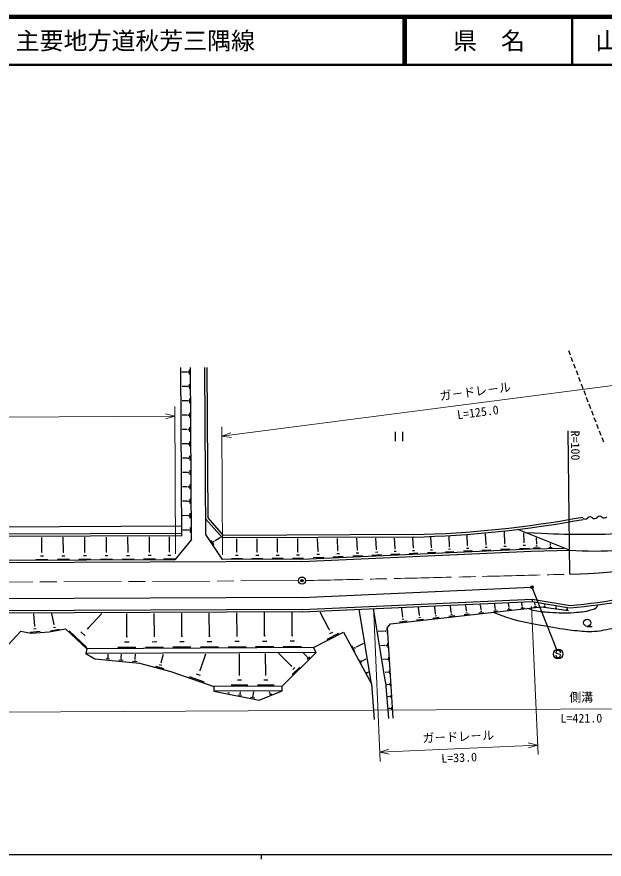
# Model space of a CAD drawing. Units: millimetres, scale not verified. Extents: x 40000 to 680000, y 20000 to 380000.
# Drawn here: x 216977 to 339686, y 204000 to 380000 of the extents above; entities that cross this region are included whole.
import ezdxf
from ezdxf.enums import TextEntityAlignment as Align

# ---------------------------------------------------------------- set-up
doc = ezdxf.new("R2010")
doc.units = ezdxf.units.MM
doc.header["$LTSCALE"] = 1000
doc.header["$PDMODE"] = 32
doc.header["$PDSIZE"] = 500
doc.linetypes.add('CHAIN', pattern=[18.5, 12, -1.5, 3.5, -1.5])
for name, color, linetype, lineweight in [('M-BGD', 7, 'Continuous', 25), ('M-BMK', 2, 'CHAIN', 13), ('M-BMK-SRVR', 3, 'Continuous', 25), ('M-STR-HTXT', 7, 'Continuous', 13), ('M-STR-STRC', 7, 'Continuous', 25), ('M-TTL', 2, 'Continuous', 140), ('M-TTL-BAND', 7, 'Continuous', 25), ('M-TTL-LINE', 7, 'Continuous', 50)]:
    doc.layers.add(name, color=color, linetype=linetype, lineweight=lineweight)
doc.layers.add('M-TTL-TXT', color=7, linetype='Continuous')
doc.styles.add('@ＭＳ ゴシック', font='')
doc.styles.add('ＭＳ ゴシック', font='')
doc.styles.get('@ＭＳ ゴシック').set_extended_font_data('@MS Gothic')
doc.styles.get('ＭＳ ゴシック').set_extended_font_data('MS Gothic')

msp = doc.modelspace()

# ---------------------------------------------------------------- linework, layer by layer
at = {"layer": 'M-BGD'}
for p, q in [((332626, 309311), (332284, 310206)), ((333163, 307910), (332805, 308844)), ((251434, 271575), (251265, 306730)), ((253072, 305278), (253067, 306278)), ((253437, 270820), (253265, 306739)), ((256432, 271819), (256265, 306754)), ((256916, 275333), (256765, 306756)), ((333699, 306509), (333341, 307443)), ((252469, 305775), (251469, 305771)), ((252470, 305744), (252469, 305807)), ((252770, 305652), (252769, 305902)), ((334235, 305108), (333877, 306042)), ((334771, 303707), (334414, 304641)), ((252484, 302775), (251484, 302771)), ((252484, 302744), (252484, 302807)), ((252784, 302652), (252783, 302902)), ((253086, 302278), (253081, 303278)), ((335307, 302306), (334950, 303240)), ((335843, 300905), (335486, 301839)), ((252498, 299776), (251498, 299771)), ((252498, 299744), (252498, 299807)), ((252799, 299652), (252798, 299902)), ((253101, 299278), (253096, 300278)), ((336380, 299505), (336022, 300438)), ((336916, 298104), (336558, 299038)), ((337452, 296703), (337095, 297637)), ((252513, 296776), (251513, 296771)), ((252513, 296744), (252512, 296807)), ((252813, 296652), (252812, 296902)), ((253115, 296278), (253110, 297278)), ((337988, 295302), (337631, 296236)), ((253129, 293278), (253125, 294278)), ((338524, 293901), (338167, 294835)), ((252527, 293776), (251527, 293771)), ((252527, 293744), (252527, 293807)), ((252828, 293652), (252826, 293902)), ((296040, 293308), (296040, 291308)), ((297540, 293308), (297540, 291308)), ((332542, 263534), (332163, 293531)), ((339060, 292500), (338703, 293434)), ((252541, 290776), (251541, 290771)), ((252542, 290744), (252541, 290807)), ((252842, 290652), (252841, 290902)), ((253144, 290278), (253139, 291278)), ((339597, 291099), (339239, 292033)), ((252556, 287776), (251556, 287771)), ((252556, 287744), (252556, 287807)), ((252856, 287652), (252855, 287902)), ((253158, 287279), (253153, 288279)), ((253173, 284279), (253168, 285279)), ((252570, 284776), (251570, 284771)), ((252570, 284744), (252570, 284807)), ((252871, 284652), (252870, 284902)), ((252585, 281776), (251585, 281771)), ((252585, 281744), (252584, 281807)), ((252885, 281652), (252884, 281902)), ((253187, 281279), (253182, 282279)), ((252599, 278776), (251599, 278771)), ((252599, 278744), (252599, 278807)), ((252900, 278652), (252898, 278902)), ((253201, 278279), (253197, 279279)), ((252613, 275776), (251613, 275771)), ((252614, 275745), (252613, 275807)), ((252914, 275652), (252913, 275902)), ((253216, 275279), (253211, 276279)), ((259936, 271116), (256416, 275144)), ((260162, 271617), (256916, 275333)), ((251424, 273575), (213084, 273391)), ((252628, 272745), (252628, 272807)), ((252928, 272652), (252927, 272902)), ((253230, 272279), (253225, 273279)), ((332413, 268532), (321657, 272904)), ((251431, 272075), (213070, 271891)), ((251434, 271575), (213072, 271391)), ((222204, 268135), (222189, 271235)), ((226704, 268157), (226689, 271257)), ((231204, 268178), (231189, 271278)), ((235703, 268200), (235689, 271300)), ((240203, 268221), (240189, 271321)), ((244703, 268243), (244688, 271343)), ((248865, 268263), (248850, 271363)), ((252628, 272776), (251628, 272771)), ((259957, 266616), (256432, 271819)), ((258398, 270550), (259509, 271303)), ((299842, 271308), (259936, 271116)), ((299834, 271808), (260162, 271617)), ((288127, 268639), (288020, 271051)), ((292105, 268768), (292002, 271070)), ((296004, 268894), (295907, 271089)), ((299827, 269019), (299734, 271107)), ((303598, 269172), (303505, 271259)), ((307370, 269336), (307278, 271415)), ((311159, 269530), (311062, 271697)), ((315012, 269736), (314912, 271987)), ((318946, 269973), (318838, 272401)), ((322987, 270200), (322897, 272203)), ((325603, 269886), (325572, 271114)), ((253437, 270820), (249958, 266568)), ((257472, 270642), (258140, 269655)), ((258018, 270472), (258185, 270226)), ((258377, 270580), (258419, 270519)), ((262967, 268181), (262954, 270931)), ((267217, 268201), (267204, 270951)), ((271467, 268221), (271454, 270971)), ((275717, 268242), (275704, 270992)), ((279932, 268372), (279814, 271012)), ((284070, 268507), (283958, 271031)), ((307315, 269334), (307426, 269338)), ((311102, 269527), (311216, 269532)), ((314954, 269734), (315071, 269739)), ((318725, 269370), (319219, 269392)), ((318884, 269971), (319007, 269976)), ((322757, 269573), (323271, 269596)), ((322922, 270197), (323051, 270203)), ((325442, 269469), (325786, 269477)), ((325560, 269885), (325646, 269887)), ((328410, 269333), (328578, 269337)), ((328468, 269536), (328510, 269537)), ((328489, 269537), (328479, 269933)), ((222125, 268135), (222282, 268135)), ((226625, 268156), (226782, 268157)), ((231125, 268178), (231282, 268179)), ((235625, 268199), (235782, 268200)), ((240125, 268221), (240282, 268222)), ((244625, 268243), (244781, 268243)), ((248787, 268263), (248943, 268263)), ((262897, 268180), (263037, 268181)), ((266939, 267525), (267502, 267527)), ((267147, 268201), (267287, 268201)), ((271189, 267545), (271751, 267548)), ((271397, 268221), (271537, 268222)), ((275439, 267565), (276001, 267568)), ((275647, 268241), (275787, 268242)), ((276491, 266695), (324401, 268829)), ((276504, 266196), (324419, 268329)), ((279686, 267700), (280236, 267724)), ((279863, 268369), (280000, 268376)), ((283834, 267859), (284363, 267883)), ((284004, 268504), (284136, 268510)), ((287900, 268016), (288409, 268039)), ((288064, 268636), (288191, 268641)), ((291178, 267550), (293136, 267637)), ((291886, 268170), (292376, 268191)), ((292044, 268765), (292166, 268771)), ((295115, 267725), (296994, 267809)), ((295794, 268320), (296264, 268341)), ((295946, 268892), (296063, 268897)), ((298974, 267897), (300776, 267977)), ((299626, 268468), (300076, 268488)), ((299771, 269016), (299883, 269021)), ((302757, 268065), (304535, 268144)), ((303400, 268628), (303844, 268648)), ((303543, 269169), (303654, 269174)), ((306531, 268233), (308304, 268312)), ((307172, 268794), (307615, 268814)), ((310300, 268401), (312114, 268482)), ((310956, 268975), (311410, 268996)), ((314126, 268571), (315999, 268655)), ((314803, 269164), (315271, 269185)), ((318011, 268744), (319986, 268832)), ((322015, 268923), (324068, 269014)), ((324401, 268829), (331255, 269003)), ((324419, 268329), (332413, 268532)), ((324936, 269042), (326313, 269077)), ((328162, 269124), (328836, 269141)), ((276504, 266196), (213092, 265891)), ((249958, 266568), (213096, 266391)), ((220961, 266629), (223461, 266641)), ((221895, 267384), (222520, 267387)), ((225461, 266651), (227961, 266663)), ((226395, 267405), (227020, 267408)), ((229961, 266672), (232461, 266684)), ((230895, 267427), (231520, 267430)), ((234461, 266694), (236961, 266706)), ((235395, 267448), (236020, 267451)), ((238961, 266715), (241461, 266727)), ((239895, 267470), (240519, 267473)), ((243461, 266737), (245961, 266749)), ((244394, 267491), (245019, 267494)), ((247622, 266757), (250122, 266769)), ((248556, 267511), (249181, 267514)), ((276491, 266695), (259957, 266616)), ((261849, 266825), (264099, 266836)), ((262689, 267504), (263252, 267507)), ((266099, 266846), (268348, 266856)), ((270348, 266866), (272598, 266877)), ((274598, 266886), (276848, 266897)), ((278890, 267002), (281091, 267100)), ((283067, 267188), (285186, 267283)), ((287163, 267371), (289201, 267462)), ((276605, 258696), (324457, 260825)), ((276605, 258696), (213030, 258391)), ((276633, 256196), (324660, 258332)), ((276645, 255696), (324630, 257830)), ((310916, 255855), (310787, 257015)), ((313979, 256132), (313866, 257151)), ((316943, 256401), (316845, 257284)), ((319811, 256660), (319728, 257412)), ((322585, 256911), (322516, 257536)), ((324660, 258332), (324630, 257830)), ((324630, 257830), (332477, 256539)), ((324660, 258332), (332559, 257033)), ((325259, 257139), (325215, 257540)), ((325239, 257136), (325279, 257141)), ((327275, 257044), (327299, 257041)), ((327287, 257043), (327308, 257192)), ((276645, 255696), (213006, 255391)), ((276633, 256196), (213010, 255891)), ((220710, 252688), (220524, 255227)), ((224745, 253001), (224307, 255337)), ((231832, 252192), (234764, 255349)), ((239967, 250470), (239943, 255320)), ((245717, 250498), (245693, 255348)), ((251467, 250525), (251443, 255375)), ((257217, 250558), (257193, 255411)), ((262977, 250592), (262954, 255463)), ((268749, 250627), (268725, 255514)), ((274533, 250662), (274509, 255566)), ((282236, 251962), (280358, 255639)), ((291054, 240634), (288467, 256222)), ((294034, 241002), (291486, 256356)), ((295041, 253201), (326572, 256698)), ((297597, 254649), (297400, 256419)), ((301093, 254966), (300915, 256576)), ((304476, 255272), (304315, 256727)), ((304434, 255267), (304518, 255277)), ((307749, 255568), (307604, 256873)), ((307635, 255177), (307946, 255212)), ((307710, 255564), (307788, 255573)), ((310422, 255108), (311561, 255235)), ((310811, 255497), (311096, 255529)), ((310880, 255851), (310951, 255859)), ((313530, 255453), (314566, 255568)), ((313884, 255807), (314143, 255836)), ((313947, 256129), (314012, 256136)), ((316537, 255786), (317474, 255890)), ((316857, 256107), (317092, 256133)), ((316914, 256397), (316973, 256404)), ((319446, 256109), (320287, 256202)), ((319734, 256396), (319944, 256420)), ((319785, 256657), (319837, 256663)), ((322261, 256421), (323009, 256504)), ((322517, 256677), (322704, 256697)), ((322562, 256909), (322609, 256914)), ((324984, 256723), (325618, 256794)), ((325201, 256940), (325359, 256957)), ((326572, 256698), (332203, 255928)), ((327058, 256833), (327452, 256780)), ((327222, 256931), (327320, 256918)), ((329431, 256509), (329794, 256459)), ((329582, 256599), (329673, 256587)), ((329631, 256704), (329654, 256701)), ((329642, 256702), (329657, 256810)), ((331773, 256188), (332107, 256143)), ((331912, 256271), (331996, 256260)), ((331957, 256367), (331978, 256364)), ((331968, 256366), (331977, 256433)), ((296909, 253610), (298495, 253786)), ((297451, 254151), (297848, 254195)), ((297547, 254644), (297646, 254655)), ((300457, 254003), (301925, 254166)), ((300959, 254505), (301326, 254545)), ((301047, 254961), (301139, 254971)), ((303889, 254384), (305244, 254534)), ((304352, 254847), (304691, 254884)), ((307209, 254752), (308455, 254890)), ((221011, 252092), (220499, 252055)), ((220774, 252693), (220646, 252683)), ((223726, 251472), (227162, 252117)), ((224038, 251734), (225864, 252077)), ((224620, 252411), (225076, 252496)), ((224688, 252991), (224802, 253012)), ((227162, 252117), (231617, 247980)), ((231621, 248250), (227916, 251690)), ((231948, 252085), (231717, 252300)), ((282313, 252001), (282160, 251922)), ((293943, 251805), (293960, 251522)), ((294258, 252251), (294326, 251116)), ((294448, 252431), (295041, 253201)), ((295574, 233465), (294448, 252431)), ((336148, 252646), (337148, 252646)), ((214353, 247869), (217804, 251656)), ((217804, 251656), (219952, 251196)), ((221824, 251534), (219776, 251384)), ((219952, 251196), (223726, 251472)), ((231264, 250651), (230337, 251511)), ((240084, 250471), (239850, 250469)), ((245834, 250498), (245599, 250497)), ((251584, 250526), (251349, 250525)), ((257334, 250558), (257099, 250557)), ((263095, 250593), (262859, 250592)), ((268867, 250628), (268631, 250627)), ((274651, 250663), (274414, 250662)), ((278946, 248207), (285197, 251400)), ((284208, 251119), (281763, 249870)), ((282916, 251384), (282305, 251072)), ((285197, 251400), (291054, 240634)), ((293611, 251643), (292481, 251576)), ((293609, 251679), (293613, 251608)), ((278946, 248207), (231617, 247980)), ((241853, 248229), (238103, 248211)), ((240441, 249347), (239503, 249343)), ((247602, 248257), (243852, 248239)), ((246191, 249375), (245253, 249370)), ((253352, 248284), (249602, 248266)), ((251941, 249402), (251003, 249398)), ((259107, 248312), (255348, 248294)), ((257692, 249433), (256752, 249428)), ((264873, 248340), (261103, 248321)), ((263454, 249464), (262511, 249459)), ((270651, 248367), (266869, 248349)), ((269227, 249495), (268282, 249490)), ((276441, 248395), (272647, 248377)), ((275012, 249526), (274064, 249522)), ((279481, 247210), (278946, 248207)), ((287596, 247408), (286966, 248566)), ((287707, 248031), (287550, 248321)), ((287996, 248329), (287956, 248401)), ((287976, 248365), (289447, 249165)), ((293888, 248629), (292979, 248575)), ((293887, 248659), (293890, 248599)), ((294173, 248768), (294187, 248525)), ((294443, 249150), (294500, 248178)), ((231617, 247980), (231363, 246979)), ((279481, 247210), (231363, 246979)), ((231363, 246979), (233251, 245872)), ((236030, 246238), (236084, 246802)), ((238792, 246059), (238864, 246816)), ((241697, 245871), (241789, 246830)), ((247161, 245066), (247643, 246864)), ((255253, 243429), (256461, 246910)), ((263483, 242433), (263462, 246933)), ((268983, 242459), (268962, 246959)), ((274362, 244309), (271667, 247029)), ((272382, 240175), (279481, 247210)), ((277606, 246291), (276850, 247054)), ((233251, 245872), (242578, 244976)), ((236345, 245775), (235632, 245844)), ((236098, 246015), (235920, 246032)), ((236052, 246236), (236007, 246240)), ((239170, 245504), (238314, 245586)), ((238874, 245792), (238660, 245812)), ((238818, 246056), (238765, 246061)), ((242142, 245219), (241136, 245315)), ((241793, 245557), (241542, 245581)), ((241728, 245868), (241665, 245874)), ((242578, 244976), (249166, 243209)), ((247215, 245051), (247107, 245080)), ((277623, 246309), (277589, 246274)), ((278212, 246233), (277658, 245685)), ((277840, 246194), (277701, 246057)), ((288976, 244871), (288586, 245589)), ((289045, 245257), (288948, 245437)), ((289224, 245442), (289200, 245487)), ((289212, 245464), (289990, 245888)), ((294152, 245770), (293451, 245728)), ((294150, 245795), (294153, 245744)), ((294391, 245886), (294403, 245682)), ((294617, 246207), (294666, 245391)), ((247747, 243797), (246018, 244260)), ((247238, 244489), (246805, 244605)), ((249166, 243209), (258106, 240107)), ((255352, 243395), (255154, 243463)), ((274412, 244358), (274313, 244260)), ((276102, 244143), (274513, 242568)), ((275033, 244029), (274636, 243635)), ((290138, 242736), (289949, 243084)), ((290171, 242923), (290124, 243010)), ((290258, 243013), (290246, 243034)), ((290252, 243023), (290448, 243130)), ((294401, 243057), (293899, 243027)), ((294400, 243078), (294403, 243036)), ((294597, 243153), (294607, 242985)), ((294783, 243416), (294823, 242746)), ((256173, 240989), (253020, 242084)), ((255319, 242346), (254531, 242619)), ((263926, 241385), (263051, 241381)), ((263593, 242433), (263374, 242432)), ((269426, 241411), (268551, 241407)), ((269093, 242460), (268874, 242459)), ((272382, 240175), (258106, 240107)), ((258106, 240107), (258111, 239107)), ((265243, 240341), (261743, 240324)), ((270743, 240368), (267243, 240351)), ((272387, 239175), (272382, 240175)), ((291054, 240634), (291663, 233168)), ((294034, 241002), (294653, 233412)), ((294631, 240477), (294279, 240457)), ((294630, 240494), (294632, 240461)), ((294790, 240555), (294798, 240419)), ((294940, 240768), (294972, 240226)), ((272387, 239175), (258111, 239107)), ((258111, 239107), (267585, 237232)), ((261375, 238665), (261048, 238730)), ((261272, 238787), (261190, 238804)), ((261261, 238892), (261240, 238896)), ((261250, 238894), (261257, 238926)), ((263890, 238167), (263308, 238283)), ((263706, 238385), (263560, 238414)), ((263686, 238571), (263650, 238578)), ((263668, 238574), (263740, 238938)), ((266672, 237617), (265808, 237788)), ((266399, 237940), (266183, 237983)), ((266370, 238216), (266316, 238226)), ((266343, 238221), (266487, 238951)), ((267585, 237232), (272387, 239175)), ((269866, 238668), (269741, 238977)), ((270182, 238499), (269756, 238327)), ((269879, 238673), (269852, 238662)), ((269970, 238562), (269864, 238519)), ((294798, 237957), (294484, 237939)), ((294797, 237974), (294799, 237941)), ((294948, 238031), (294956, 237902)), ((295091, 238233), (295121, 237719)), ((294963, 235465), (294687, 235449)), ((294962, 235480), (294964, 235450)), ((295105, 235535), (295112, 235413)), ((295240, 235725), (295269, 235240))]:
    msp.add_line(p, q, dxfattribs=at)
msp.add_circle((336148, 253396), 750, dxfattribs=at)
for centre, radius, start, end in [((337179, 346720), 78334, 266.51181, 297.42838), ((294208, 498201), 226463, 271.42372, 280.4304), ((294208, 498201), 226963, 271.42245, 280.4304), ((335721, 275787), 725, 229.72539, 316.93103), ((336780, 274797), 725, 49.72539, 136.93103), ((337717, 275903), 725, 229.72539, 316.93103), ((338776, 274913), 725, 49.72539, 136.93103), ((339714, 276019), 725, 229.72539, 316.93103), ((323903, 364239), 107555, 274.616, 299.31711), ((323903, 364239), 108055, 274.616, 299.31026)]:
    msp.add_arc(centre, radius, start, end, dxfattribs=at)
for points, knots in [([(323245, 272258), (328481, 271991), (329910, 271901), (334186, 271898), (337806, 271895), (339845, 271808), (343452, 272116), (346649, 272390), (348433, 272677), (351582, 273297), (355036, 273977), (356918, 274613), (360280, 275657), (362414, 276319), (363638, 276627), (365699, 277493), (366573, 277859), (366880, 277982), (367915, 278481)], [0, 0, 0, 0, 1, 1, 1, 2, 2, 2, 3, 3, 3, 4, 4, 4, 5, 5, 5, 6, 6, 6, 6]), ([(316477, 255579), (318480, 254808), (319087, 254598), (320803, 254105), (322998, 253475), (324279, 253322), (326523, 252904), (329015, 252439), (330412, 252167), (332930, 251874), (334553, 251686), (335471, 251544), (337105, 251588), (338754, 251633), (339666, 251881), (341281, 252218), (342904, 252556), (343796, 252823), (345399, 253247), (348518, 254072), (350274, 254507), (353350, 255478), (355959, 256301), (357391, 256859), (359928, 257880), (362397, 258874), (363737, 259533), (366163, 260626), (368988, 261899), (370576, 262602), (373370, 263944), (376442, 265418), (378356, 265939), (381149, 267890), (382344, 268725), (382810, 269037), (384109, 270163)], [0, 0, 0, 0, 1, 1, 1, 2, 2, 2, 3, 3, 3, 4, 4, 4, 5, 5, 5, 6, 6, 6, 7, 7, 7, 8, 8, 8, 9, 9, 9, 10, 10, 10, 11, 11, 11, 12, 12, 12, 12]), ([(338294, 257147), (338211, 256834), (338139, 256660), (337925, 256427), (337624, 256098), (337290, 256139), (336862, 256012), (335565, 255628), (334790, 255575), (333441, 255468), (331422, 255308), (330277, 255423), (328256, 255546), (327066, 255618), (326377, 255584), (325223, 255883), (324612, 256041), (324374, 256106), (323684, 256378)], [0, 0, 0, 0, 1, 1, 1, 2, 2, 2, 3, 3, 3, 4, 4, 4, 5, 5, 5, 6, 6, 6, 6])]:
    msp.add_open_spline(points, degree=3, knots=knots, dxfattribs=at)
at = {"layer": 'M-BMK'}
msp.add_line((275808, 262192), (213058, 261891), dxfattribs=at)
for centre, radius, start, end in [((331280, 363526), 100000, 270.72298, 295.50365), ((-79086, 16317292), 16059035, 271.27165, 271.46877)]:
    msp.add_arc(centre, radius, start, end, dxfattribs=at)
at = {"layer": 'M-BMK-SRVR'}
msp.add_circle((276558, 262196), 750, dxfattribs=at)
msp.add_point((276558, 262196), dxfattribs=at)
at = {"layer": 'M-STR-HTXT'}
for p, q in [((366278, 306202), (259834, 292350)), ((250117, 267769), (249969, 298558)), ((249979, 296558), (213749, 296384)), ((249979, 296558), (248045, 297066)), ((248050, 296031), (249979, 296558)), ((259953, 267616), (259824, 294350)), ((261683, 293113), (259834, 292350)), ((259834, 292350), (261816, 292086)), ((291530, 255357), (292907, 224388)), ((324498, 256823), (325875, 225854)), ((155303, 234383), (514520, 236348)), ((325786, 227852), (292819, 226386)), ((325786, 227852), (323833, 228283)), ((323879, 227249), (325786, 227852)), ((294726, 226989), (292819, 226386)), ((292819, 226386), (294772, 225954))]:
    msp.add_line(p, q, dxfattribs=at)
at = {"layer": 'M-STR-STRC'}
for p, q in [((324662, 260692), (329717, 247797)), ((329686, 247006), (329587, 247124)), ((329931, 246867), (329686, 247006)), ((330232, 246865), (329931, 246867)), ((330477, 246753), (330232, 246865)), ((330583, 246617), (330477, 246753))]:
    msp.add_line(p, q, dxfattribs=at)
for centre, radius in [((324607, 260831), 150), ((324607, 260831), 120), ((324607, 260831), 90), ((324607, 260831), 60), ((324607, 260831), 30), ((330081, 246866), 1000)]:
    msp.add_circle(centre, radius, dxfattribs=at)
for centre, start, end in [((330083, 246621), 179.55488, 359.55488), ((330087, 247121), 359.55488, 179.55488)]:
    msp.add_arc(centre, 500, start, end, dxfattribs=at)
msp.add_point((324607, 260831), dxfattribs=at)
at = {"layer": 'M-TTL'}
msp.add_line((680000, 380000), (40000, 380000), dxfattribs=at)
at = {"layer": 'M-TTL-BAND'}
for p, q in [((40000, 205000), (579000, 205000)), ((268000, 205000), (268000, 204000))]:
    msp.add_line(p, q, dxfattribs=at)
at = {"layer": 'M-TTL-LINE'}
for p, q in [((297750, 380000), (297750, 370000)), ((298250, 380000), (298250, 370000)), ((333000, 380000), (333000, 370000)), ((40000, 370000), (680000, 370000))]:
    msp.add_line(p, q, dxfattribs=at)

# ---------------------------------------------------------------- texts
at = {"layer": 'M-BGD', "style": 'ＭＳ ゴシック'}
msp.add_text('R=100', height=1833, rotation=270.723, dxfattribs=at).set_placement((332163, 293531), align=Align.BOTTOM_LEFT)
at = {"layer": 'M-STR-HTXT', "style": 'ＭＳ ゴシック'}
for s, rotation, p in [('ガ－ドレ－ル', 7.414, (312927, 300268)), ('側溝', 0.313, (334906, 236366)), ('ガ－ドレ－ル', 2.546, (309258, 228118))]:
    msp.add_text(s, height=1833, rotation=rotation, dxfattribs=at).set_placement(p, align=Align.BOTTOM_CENTER)
at = {"layer": 'M-STR-HTXT', "style": '@ＭＳ ゴシック'}
for s, rotation, p in [('L=125.0', 7.414, (313185, 298285)), ('L=421.0', 0.313, (334917, 234366)), ('L=33.0', 2.546, (309347, 226120))]:
    msp.add_text(s, height=1833, rotation=rotation, dxfattribs=at).set_placement(p, align=Align.TOP_CENTER)
at = {"layer": 'M-TTL-TXT', "style": 'ＭＳ ゴシック'}
msp.add_text('主要地方道秋芳三隅線', height=3666, dxfattribs=at).set_placement((216734, 375000), align=Align.MIDDLE_LEFT)
for s, p in [('県\u3000名', (315625, 375000)), ('山\u3000口\u3000県', (350375, 375000))]:
    msp.add_text(s, height=3666, dxfattribs=at).set_placement(p, align=Align.MIDDLE_CENTER)

doc.saveas('drawing.dxf')
